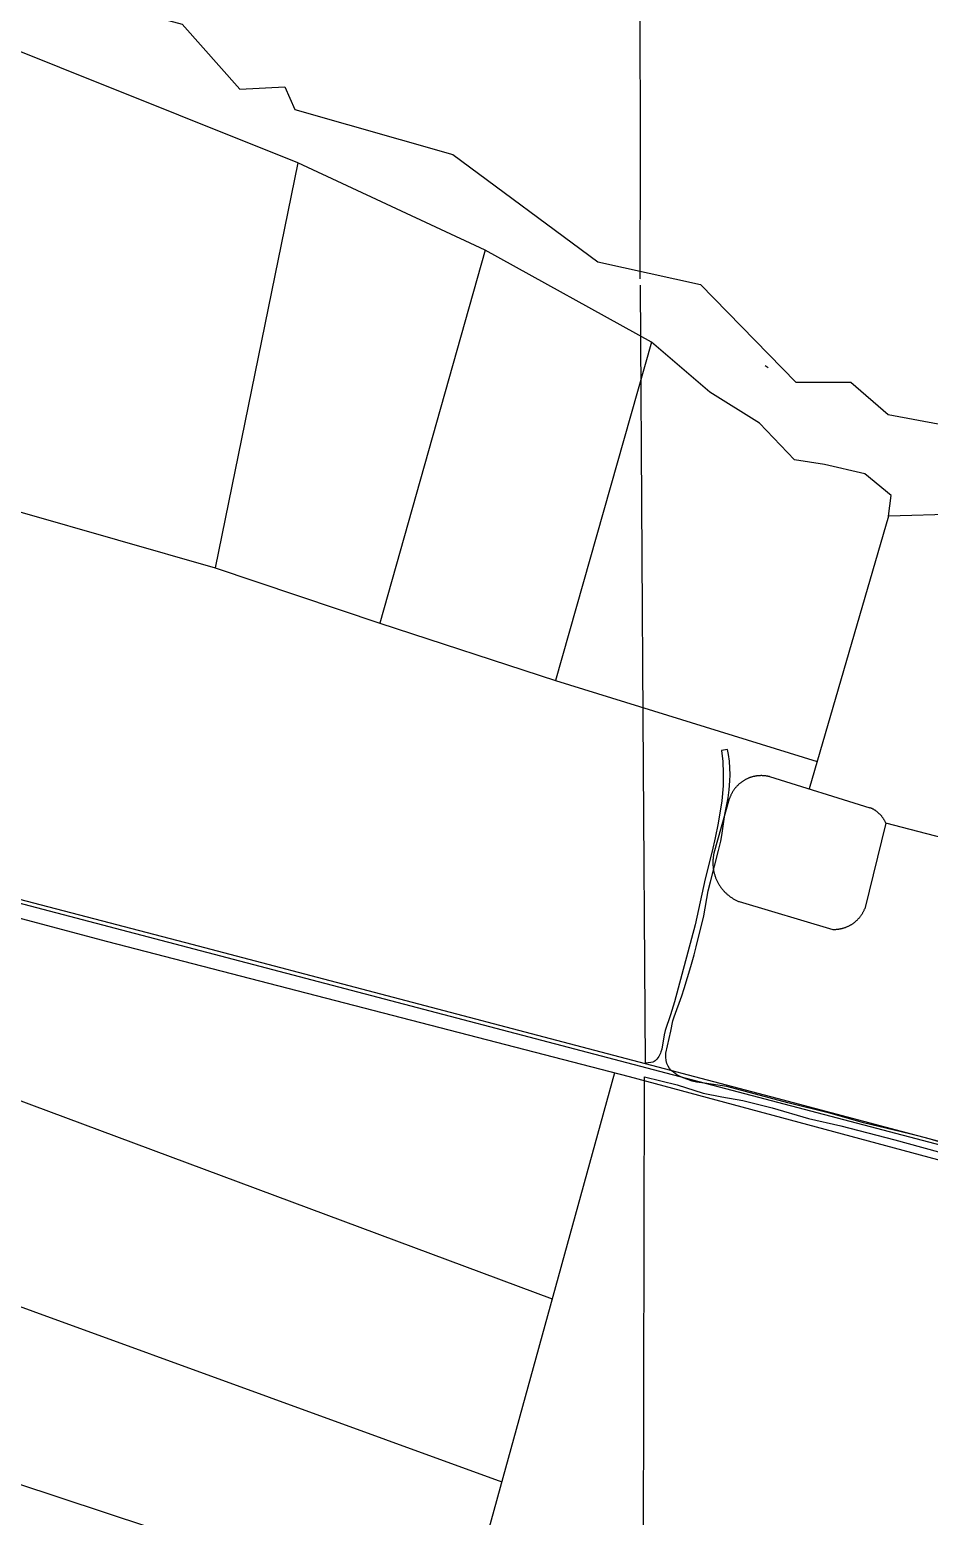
# Model space of a CAD drawing. Header units: metres. Extents: x 2 to 659295185, y -28 to 1124222152.
# Drawn here: x 655167 to 655723, y 1122679 to 1123598 of the extents above; entities that cross this region are included whole.
import ezdxf

# ---------------------------------------------------------------- set-up
doc = ezdxf.new("R2010")
doc.units = ezdxf.units.M
doc.header["$MEASUREMENT"] = 0
doc.layers.add('MANZANA', color=30, linetype='CONTINUOUS')
doc.layers.add('Rio Aragua', color=174, linetype='CONTINUOUS')

msp = doc.modelspace()

# ---------------------------------------------------------------- linework, layer by layer
at = {"layer": 'MANZANA', "linetype": 'Continuous', "lineweight": -2}
for p, q in [((655544.6428, 1123516.3015), (655544.3542, 1123708.7423)), ((655544.5274, 1123443.5785), (655544.6428, 1123516.3015))]:
    msp.add_line(p, q, dxfattribs=at)
at = {"layer": 'MANZANA', "lineweight": -3}
msp.add_line((656566, 1122688), (653627, 1123461), dxfattribs=at)
at = {"layer": 'MANZANA', "lineweight": -2}
for p, q in [((655545.7148, 1123271.9912), (655544.651, 1123439.7671)), ((655546.3662, 1123172.6814), (655545.7148, 1123271.9912)), ((655547.7432, 1122958.675), (655546.3662, 1123172.6814)), ((655598.3892, 1123152.5555), (655594.7775, 1123151.9857)), ((655594.7775, 1123151.9857), (655595.6846, 1123145.1371)), ((655599.1726, 1123149.5762), (655598.3892, 1123152.5555)), ((655599.6261, 1123145.377), (655599.1726, 1123149.5762)), ((655595.6846, 1123145.1371), (655595.8248, 1123138.0585)), ((655600.2115, 1123137.0787), (655599.6261, 1123145.377)), ((655595.8577, 1123130.2001), (655595.0249, 1123120.912)), ((655595.8248, 1123138.0585), (655595.8577, 1123130.2001)), ((655599.5931, 1123127.7906), (655600.0136, 1123133.3195)), ((655600.0136, 1123133.3195), (655600.2115, 1123137.0787)), ((655595.0249, 1123120.912), (655592.782, 1123107.1848)), ((655596.9215, 1123112.5137), (655598.851, 1123122.6916)), ((655598.851, 1123122.6916), (655599.5931, 1123127.7906)), ((655595.0084, 1123099.5663), (655596.9215, 1123112.5137)), ((655592.782, 1123107.1848), (655590.9597, 1123097.9967)), ((655590.9597, 1123097.9967), (655588.9147, 1123089.8083)), ((655592.9717, 1123090.1582), (655594.3652, 1123095.9071)), ((655594.3652, 1123095.9071), (655595.0084, 1123099.5663)), ((655588.9147, 1123089.8083), (655584.7176, 1123072.7518)), ((655587.9005, 1123070.7822), (655592.9717, 1123090.1582)), ((655584.7176, 1123072.7518), (655578.5909, 1123044.3076)), ((655583.8271, 1123049.7465), (655586.6142, 1123065.2433)), ((655586.6142, 1123065.2433), (655587.9005, 1123070.7822)), ((655579.0939, 1123030.5904), (655583.8271, 1123049.7465)), ((655578.5909, 1123044.3076), (655565.6532, 1122996.6873)), ((655577.9065, 1123025.7214), (655579.0939, 1123030.5904)), ((655575.7461, 1123018.4128), (655577.9065, 1123025.7214)), ((655571.6479, 1123004.7856), (655575.7461, 1123018.4128)), ((655570.2379, 1123000.2465), (655571.6479, 1123004.7856)), ((655565.6532, 1122996.6873), (655563.2784, 1122988.4989)), ((655565.4718, 1122987.2892), (655570.2379, 1123000.2465)), ((655563.2784, 1122988.4989), (655559.9224, 1122978.8609)), ((655563.4351, 1122978.541), (655564.7214, 1122984.8497)), ((655564.7214, 1122984.8497), (655565.4718, 1122987.2892)), ((655559.3864, 1122976.3114), (655557.8939, 1122967.4532)), ((655559.9224, 1122978.8609), (655559.3864, 1122976.3114)), ((655560.4253, 1122964.9237), (655563.4351, 1122978.541)), ((655557.0281, 1122964.8038), (655556.0468, 1122962.9141)), ((655557.3496, 1122965.6836), (655557.0281, 1122964.8038)), ((655557.8939, 1122967.4532), (655557.3496, 1122965.6836)), ((655560.3264, 1122962.4942), (655560.4253, 1122964.9237)), ((655551.1323, 1122959.0249), (655547.7432, 1122958.675)), ((655552.4516, 1122959.3649), (655551.1323, 1122959.0249)), ((655553.2102, 1122959.8048), (655552.4516, 1122959.3649)), ((655553.8699, 1122960.1447), (655553.2102, 1122959.8048)), ((655554.744, 1122961.1445), (655553.8699, 1122960.1447)), ((655556.0468, 1122962.9141), (655554.744, 1122961.1445)), ((655560.549, 1122960.2847), (655560.3264, 1122962.4942)), ((655561.0026, 1122958.515), (655560.549, 1122960.2847)), ((655561.7694, 1122956.8554), (655561.0026, 1122958.515)), ((655562.66, 1122955.4257), (655561.7694, 1122956.8554)), ((655563.7567, 1122954.1059), (655562.66, 1122955.4257)), ((655546.4239, 1122507.5368), (655547.1166, 1122950.1567)), ((655547.1166, 1122950.1567), (655567.3024, 1122945.3777)), ((655565.076, 1122953.1161), (655563.7567, 1122954.1059)), ((655567.1622, 1122951.5765), (655565.076, 1122953.1161)), ((655568.9268, 1122950.6966), (655567.1622, 1122951.5765)), ((655571.1202, 1122949.7068), (655568.9268, 1122950.6966)), ((655573.9733, 1122948.6171), (655571.1202, 1122949.7068)), ((655576.6037, 1122947.6273), (655573.9733, 1122948.6171)), ((655579.2424, 1122946.9774), (655576.6037, 1122947.6273)), ((655584.2806, 1122946.3375), (655579.2424, 1122946.9774)), ((655597.9852, 1122944.188), (655584.2806, 1122946.3375)), ((655567.3024, 1122945.3777), (655583.4313, 1122940.1388)), ((655583.4313, 1122940.1388), (655594.9507, 1122937.9792)), ((655594.9507, 1122937.9792), (655607.9956, 1122935.7097)), ((655635.8336, 1122934.18), (655597.9852, 1122944.188)), ((655607.9956, 1122935.7097), (655626.0953, 1122931.0406)), ((655626.0953, 1122931.0406), (655648.5899, 1122924.392)), ((655662.3852, 1122927.6613), (655635.8336, 1122934.18)), ((655682.571, 1122921.8825), (655662.3852, 1122927.6613)), ((655648.5899, 1122924.392), (655668.5531, 1122920.0529)), ((655668.5531, 1122920.0529), (655701.8993, 1122911.2447)), ((655710.8708, 1122915.0439), (655682.571, 1122921.8825)), ((655701.8993, 1122911.2447), (655737.1173, 1122901.5466)), ((655721.7306, 1122912.3244), (655710.8708, 1122915.0439)), ((655780.2101, 1122894.658), (655721.7306, 1122912.3244))]:
    msp.add_line(p, q, dxfattribs=at)
at = {"layer": 'MANZANA'}
for points in [[(655801.004, 1123589.651), (655210.5197, 1123735.6415), (655071.278, 1123749.5657), (655072.8252, 1123690.7747), (655147.0874, 1123631.9838), (655261.5749, 1123601.0412), (655297.1589, 1123560.8159), (655325.0072, 1123562.363), (655331.1958, 1123548.4389), (655428.6649, 1123520.5905), (655518.3984, 1123454.064), (655581.8307, 1123440.1398), (655640.6216, 1123379.8018), (655674.6585, 1123379.8018), (655697.8654, 1123359.6891), (655747.3735, 1123350.4063), (655790.6932, 1123376.7075), (655837.107, 1123356.5948), (655861.3068, 1123367.2744)], [(655333.063, 1123515.3859), (655112.2806, 1123603.6988), (655108.2136, 1123614.157), (655040.2359, 1123334.1119), (655281.9345, 1123264.9721)], [(655333.063, 1123515.3859), (655112.2806, 1123603.6988), (655108.2136, 1123614.157), (655040.2359, 1123334.1119), (655281.9345, 1123264.9721)], [(655448.6833, 1123461.3523), (655333.063, 1123515.3859), (655281.9345, 1123264.9721), (655383.6106, 1123230.6928)], [(655448.6833, 1123461.3523), (655333.063, 1123515.3859), (655281.9345, 1123264.9721), (655383.6106, 1123230.6928)], [(655551.5214, 1123404.4137), (655448.6833, 1123461.3523), (655383.6106, 1123230.6928), (655492.2588, 1123195.2514)], [(655551.5214, 1123404.4137), (655448.6833, 1123461.3523), (655383.6106, 1123230.6928), (655492.2588, 1123195.2514)], [(655697.935, 1123296.9275), (655699.678, 1123309.7096), (655683.4099, 1123323.0728), (655658.4266, 1123328.8828), (655639.8344, 1123331.7879), (655618.3372, 1123354.4471), (655587.5438, 1123373.6203), (655551.5214, 1123404.4137), (655492.2588, 1123195.2514), (655653.8414, 1123145.2666)], [(655697.935, 1123296.9275), (655699.678, 1123309.7096), (655683.4099, 1123323.0728), (655658.4266, 1123328.8828), (655639.8344, 1123331.7879), (655618.3372, 1123354.4471), (655587.5438, 1123373.6203), (655551.5214, 1123404.4137), (655492.2588, 1123195.2514), (655653.8414, 1123145.2666)], [(656082.8865, 1123129.2381), (656044.7958, 1123163.296), (656020.3935, 1123169.1061), (655990.1812, 1123156.324), (655965.1979, 1123163.877), (655953.5778, 1123154.5809), (655931.4996, 1123162.134), (655911.1644, 1123150.5139), (655886.1811, 1123167.9441), (655853.0637, 1123219.6537), (655821.1084, 1123239.4079), (655819.3653, 1123301.5755), (655793.8011, 1123314.9387), (655762.4267, 1123307.9666), (655740.9295, 1123298.0895), (655697.935, 1123296.9275), (655648.9029, 1123128.2805)], [(656082.8865, 1123129.2381), (656044.7958, 1123163.296), (656020.3935, 1123169.1061), (655990.1812, 1123156.324), (655965.1979, 1123163.877), (655953.5778, 1123154.5809), (655931.4996, 1123162.134), (655911.1644, 1123150.5139), (655886.1811, 1123167.9441), (655853.0637, 1123219.6537), (655821.1084, 1123239.4079), (655819.3653, 1123301.5755), (655793.8011, 1123314.9387), (655762.4267, 1123307.9666), (655740.9295, 1123298.0895), (655697.935, 1123296.9275), (655648.9029, 1123128.2805)], [(655624.4377, 1123135.8435), (655624.3788, 1123135.8583), (655624.0276, 1123135.9426), (655623.675, 1123136.0208), (655623.3211, 1123136.0928), (655622.966, 1123136.1586), (655622.6098, 1123136.2182), (655622.2526, 1123136.2716), (655621.8945, 1123136.3187), (655621.5356, 1123136.3596), (655621.1761, 1123136.3942), (655620.8161, 1123136.4226), (655620.4556, 1123136.4446), (655620.0948, 1123136.4604), (655619.7337, 1123136.4698), (655619.3726, 1123136.473), (655619.0114, 1123136.4698), (655618.6504, 1123136.4604), (655618.2896, 1123136.4446), (655617.9291, 1123136.4226), (655617.569, 1123136.3942), (655617.2095, 1123136.3596), (655616.8507, 1123136.3187), (655616.4926, 1123136.2716), (655616.1354, 1123136.2182), (655615.7792, 1123136.1586), (655615.4241, 1123136.0928), (655615.0702, 1123136.0208), (655614.7176, 1123135.9426), (655614.3664, 1123135.8583), (655614.0167, 1123135.7678), (655613.6687, 1123135.6713), (655613.3224, 1123135.5688), (655612.978, 1123135.4601), (655612.6354, 1123135.3455), (655612.295, 1123135.225), (655611.9567, 1123135.0985), (655611.6207, 1123134.9661), (655611.287, 1123134.8279), (655610.9558, 1123134.6839), (655610.6271, 1123134.5341), (655610.3012, 1123134.3787), (655609.9779, 1123134.2175), (655609.6576, 1123134.0507), (655609.3402, 1123133.8784), (655609.0258, 1123133.7006), (655608.7147, 1123133.5173), (655608.4067, 1123133.3285), (655608.1021, 1123133.1345), (655607.8009, 1123132.9352), (655607.5033, 1123132.7306), (655607.2093, 1123132.5209), (655606.9189, 1123132.306), (655606.6324, 1123132.0862), (655606.3498, 1123131.8613), (655606.0711, 1123131.6316), (655605.7964, 1123131.397), (655605.5259, 1123131.1577), (655605.2597, 1123130.9137), (655604.9977, 1123130.6651), (655604.7401, 1123130.412), (655604.4869, 1123130.1544), (655604.2383, 1123129.8924), (655603.9943, 1123129.6261), (655603.755, 1123129.3556), (655603.5205, 1123129.081), (655603.2907, 1123128.8023), (655603.0659, 1123128.5197), (655602.846, 1123128.2331), (655602.6312, 1123127.9428), (655602.4215, 1123127.6488), (655602.2169, 1123127.3511), (655602.0176, 1123127.05), (655601.8235, 1123126.7454), (655601.6348, 1123126.4374), (655601.4515, 1123126.1262), (655601.2737, 1123125.8119), (655601.1013, 1123125.4945), (655600.9346, 1123125.1741), (655600.7734, 1123124.8509), (655600.6179, 1123124.5249), (655600.4682, 1123124.1963), (655600.3241, 1123123.8651), (655600.1859, 1123123.5314), (655600.0536, 1123123.1954), (655599.9271, 1123122.8571), (655599.8065, 1123122.5166), (655599.745, 1123122.3351)], [(655624.4377, 1123135.8435), (655624.3788, 1123135.8583), (655624.0276, 1123135.9426), (655623.675, 1123136.0208), (655623.3211, 1123136.0928), (655622.966, 1123136.1586), (655622.6098, 1123136.2182), (655622.2526, 1123136.2716), (655621.8945, 1123136.3187), (655621.5356, 1123136.3596), (655621.1761, 1123136.3942), (655620.8161, 1123136.4226), (655620.4556, 1123136.4446), (655620.0948, 1123136.4604), (655619.7337, 1123136.4698), (655619.3726, 1123136.473), (655619.0114, 1123136.4698), (655618.6504, 1123136.4604), (655618.2896, 1123136.4446), (655617.9291, 1123136.4226), (655617.569, 1123136.3942), (655617.2095, 1123136.3596), (655616.8507, 1123136.3187), (655616.4926, 1123136.2716), (655616.1354, 1123136.2182), (655615.7792, 1123136.1586), (655615.4241, 1123136.0928), (655615.0702, 1123136.0208), (655614.7176, 1123135.9426), (655614.3664, 1123135.8583), (655614.0167, 1123135.7678), (655613.6687, 1123135.6713), (655613.3224, 1123135.5688), (655612.978, 1123135.4601), (655612.6354, 1123135.3455), (655612.295, 1123135.225), (655611.9567, 1123135.0985), (655611.6207, 1123134.9661), (655611.287, 1123134.8279), (655610.9558, 1123134.6839), (655610.6271, 1123134.5341), (655610.3012, 1123134.3787), (655609.9779, 1123134.2175), (655609.6576, 1123134.0507), (655609.3402, 1123133.8784), (655609.0258, 1123133.7006), (655608.7147, 1123133.5173), (655608.4067, 1123133.3285), (655608.1021, 1123133.1345), (655607.8009, 1123132.9352), (655607.5033, 1123132.7306), (655607.2093, 1123132.5209), (655606.9189, 1123132.306), (655606.6324, 1123132.0862), (655606.3498, 1123131.8613), (655606.0711, 1123131.6316), (655605.7964, 1123131.397), (655605.5259, 1123131.1577), (655605.2597, 1123130.9137), (655604.9977, 1123130.6651), (655604.7401, 1123130.412), (655604.4869, 1123130.1544), (655604.2383, 1123129.8924), (655603.9943, 1123129.6261), (655603.755, 1123129.3556), (655603.5205, 1123129.081), (655603.2907, 1123128.8023), (655603.0659, 1123128.5197), (655602.846, 1123128.2331), (655602.6312, 1123127.9428), (655602.4215, 1123127.6488), (655602.2169, 1123127.3511), (655602.0176, 1123127.05), (655601.8235, 1123126.7454), (655601.6348, 1123126.4374), (655601.4515, 1123126.1262), (655601.2737, 1123125.8119), (655601.1013, 1123125.4945), (655600.9346, 1123125.1741), (655600.7734, 1123124.8509), (655600.6179, 1123124.5249), (655600.4682, 1123124.1963), (655600.3241, 1123123.8651), (655600.1859, 1123123.5314), (655600.0536, 1123123.1954), (655599.9271, 1123122.8571), (655599.8065, 1123122.5166), (655599.745, 1123122.3351)], [(655624.4377, 1123135.8435), (655686.4602, 1123116.6703)], [(655624.4377, 1123135.8435), (655686.4602, 1123116.6703)], [(654927.2005, 1123121.0448), (655267.4121, 1123032.3689), (655629.0163, 1122937.1373), (656003.0421, 1122837.7651), (656111.0403, 1122807.7464), (656275.6255, 1122769.1017), (656439.3695, 1122727.3103)], [(654927.2005, 1123121.0448), (655267.4121, 1123032.3689), (655629.0163, 1122937.1373), (656003.0421, 1122837.7651), (656111.0403, 1122807.7464), (656275.6255, 1122769.1017), (656439.3695, 1122727.3103)], [(655590.1584, 1123088.782), (655599.745, 1123122.3351)], [(655590.1584, 1123088.782), (655599.745, 1123122.3351)], [(655599.745, 1123122.3351), (655599.745, 1123122.3351)], [(655599.745, 1123122.3351), (655599.745, 1123122.3351)], [(655696.3096, 1123107.057), (655696.2663, 1123107.1599), (655696.144, 1123107.4411), (655696.0169, 1123107.7202), (655695.8848, 1123107.9969), (655695.748, 1123108.2714), (655695.6064, 1123108.5433), (655695.4601, 1123108.8128), (655695.3091, 1123109.0797), (655695.1535, 1123109.3439), (655694.9933, 1123109.6054), (655694.8285, 1123109.864), (655694.6593, 1123110.1197), (655694.4856, 1123110.3724), (655694.3075, 1123110.622), (655694.1251, 1123110.8685), (655693.9385, 1123111.1118), (655693.7476, 1123111.3518), (655693.5525, 1123111.5884), (655693.3534, 1123111.8216), (655693.1502, 1123112.0512), (655692.943, 1123112.2773), (655692.732, 1123112.4997), (655692.517, 1123112.7184), (655692.2983, 1123112.9333), (655692.0759, 1123113.1444), (655691.8498, 1123113.3516), (655691.6202, 1123113.5548), (655691.387, 1123113.7539), (655691.1504, 1123113.949), (655690.9104, 1123114.1398), (655690.6671, 1123114.3265), (655690.4206, 1123114.5089), (655690.171, 1123114.687), (655689.9183, 1123114.8607), (655689.6626, 1123115.0299), (655689.404, 1123115.1947), (655689.1425, 1123115.3549), (655688.8783, 1123115.5105), (655688.6114, 1123115.6615), (655688.342, 1123115.8078), (655688.07, 1123115.9494), (655687.7955, 1123116.0862), (655687.5188, 1123116.2182), (655687.2397, 1123116.3454), (655686.9585, 1123116.4677), (655686.6752, 1123116.585), (655686.4602, 1123116.6703)], [(655696.3096, 1123107.057), (655696.2663, 1123107.1599), (655696.144, 1123107.4411), (655696.0169, 1123107.7202), (655695.8848, 1123107.9969), (655695.748, 1123108.2714), (655695.6064, 1123108.5433), (655695.4601, 1123108.8128), (655695.3091, 1123109.0797), (655695.1535, 1123109.3439), (655694.9933, 1123109.6054), (655694.8285, 1123109.864), (655694.6593, 1123110.1197), (655694.4856, 1123110.3724), (655694.3075, 1123110.622), (655694.1251, 1123110.8685), (655693.9385, 1123111.1118), (655693.7476, 1123111.3518), (655693.5525, 1123111.5884), (655693.3534, 1123111.8216), (655693.1502, 1123112.0512), (655692.943, 1123112.2773), (655692.732, 1123112.4997), (655692.517, 1123112.7184), (655692.2983, 1123112.9333), (655692.0759, 1123113.1444), (655691.8498, 1123113.3516), (655691.6202, 1123113.5548), (655691.387, 1123113.7539), (655691.1504, 1123113.949), (655690.9104, 1123114.1398), (655690.6671, 1123114.3265), (655690.4206, 1123114.5089), (655690.171, 1123114.687), (655689.9183, 1123114.8607), (655689.6626, 1123115.0299), (655689.404, 1123115.1947), (655689.1425, 1123115.3549), (655688.8783, 1123115.5105), (655688.6114, 1123115.6615), (655688.342, 1123115.8078), (655688.07, 1123115.9494), (655687.7955, 1123116.0862), (655687.5188, 1123116.2182), (655687.2397, 1123116.3454), (655686.9585, 1123116.4677), (655686.6752, 1123116.585), (655686.4602, 1123116.6703)], [(656711.7588, 1122687.3267), (656681.7401, 1122691.8122), (656623.083, 1122689.0519), (656558.215, 1122678.7006), (656451.942, 1122706.9941), (656232.8402, 1122767.0314), (656063.7695, 1122809.4716), (655876.0666, 1122859.1577), (655537.9252, 1122950.2489), (655215.6558, 1123033.7491), (654927.2005, 1123110.6935)], [(656711.7588, 1122687.3267), (656681.7401, 1122691.8122), (656623.083, 1122689.0519), (656558.215, 1122678.7006), (656451.942, 1122706.9941), (656232.8402, 1122767.0314), (656063.7695, 1122809.4716), (655876.0666, 1122859.1577), (655537.9252, 1122950.2489), (655215.6558, 1123033.7491), (654927.2005, 1123110.6935)], [(656054.9767, 1123013.8034), (655696.3096, 1123107.057), (655683.2617, 1123054.1785)], [(656054.9767, 1123013.8034), (655696.3096, 1123107.057), (655683.2617, 1123054.1785)], [(655590.1584, 1123088.782), (655590.0979, 1123088.5259), (655589.9996, 1123088.0829), (655589.9092, 1123087.6383), (655589.8265, 1123087.1921), (655589.7516, 1123086.7446), (655589.6846, 1123086.2959), (655589.6253, 1123085.846), (655589.574, 1123085.3952), (655589.5305, 1123084.9436), (655589.4949, 1123084.4913), (655589.4672, 1123084.0384), (655589.4474, 1123083.5851), (655589.4355, 1123083.1315), (655589.4316, 1123082.6778), (655589.4355, 1123082.2241), (655589.4474, 1123081.7705), (655589.4672, 1123081.3172), (655589.4949, 1123080.8644), (655589.5305, 1123080.412), (655589.574, 1123079.9604), (655589.6253, 1123079.5096), (655589.6846, 1123079.0597), (655589.7516, 1123078.611), (655589.8265, 1123078.1635), (655589.9092, 1123077.7174), (655589.9996, 1123077.2727), (655590.0979, 1123076.8298), (655590.2038, 1123076.3886), (655590.3174, 1123075.9493), (655590.4386, 1123075.5121), (655590.5675, 1123075.077), (655590.7039, 1123074.6443), (655590.8479, 1123074.214), (655590.9994, 1123073.7863), (655591.1583, 1123073.3613), (655591.3246, 1123072.9392), (655591.4982, 1123072.52), (655591.6791, 1123072.1039), (655591.8673, 1123071.691), (655592.0626, 1123071.2815), (655592.2651, 1123070.8754), (655592.4746, 1123070.473), (655592.6911, 1123070.0742), (655592.9145, 1123069.6793), (655593.1448, 1123069.2884), (655593.3818, 1123068.9015), (655593.6256, 1123068.5188), (655593.8761, 1123068.1405), (655594.1331, 1123067.7666), (655594.3965, 1123067.3972), (655594.6664, 1123067.0324), (655594.9426, 1123066.6725), (655595.2251, 1123066.3174), (655595.5137, 1123065.9673), (655595.8084, 1123065.6223), (655596.109, 1123065.2824), (655596.4155, 1123064.9479), (655596.7279, 1123064.6188), (655597.0459, 1123064.2952), (655597.3695, 1123063.9772), (655597.6986, 1123063.6648), (655598.0332, 1123063.3583), (655598.373, 1123063.0576), (655598.718, 1123062.763), (655599.0681, 1123062.4744), (655599.4232, 1123062.1919), (655599.7832, 1123061.9157), (655600.1479, 1123061.6458), (655600.5173, 1123061.3823), (655600.8912, 1123061.1253), (655601.2696, 1123060.8749), (655601.6522, 1123060.6311), (655602.0391, 1123060.3941), (655602.43, 1123060.1638), (655602.8249, 1123059.9403), (655603.2237, 1123059.7238), (655603.6261, 1123059.5143), (655604.0322, 1123059.3119), (655604.4417, 1123059.1165), (655604.8546, 1123058.9284), (655605.2707, 1123058.7475), (655605.6899, 1123058.5738), (655605.7003, 1123058.5696)], [(655590.1584, 1123088.782), (655590.0979, 1123088.5259), (655589.9996, 1123088.0829), (655589.9092, 1123087.6383), (655589.8265, 1123087.1921), (655589.7516, 1123086.7446), (655589.6846, 1123086.2959), (655589.6253, 1123085.846), (655589.574, 1123085.3952), (655589.5305, 1123084.9436), (655589.4949, 1123084.4913), (655589.4672, 1123084.0384), (655589.4474, 1123083.5851), (655589.4355, 1123083.1315), (655589.4316, 1123082.6778), (655589.4355, 1123082.2241), (655589.4474, 1123081.7705), (655589.4672, 1123081.3172), (655589.4949, 1123080.8644), (655589.5305, 1123080.412), (655589.574, 1123079.9604), (655589.6253, 1123079.5096), (655589.6846, 1123079.0597), (655589.7516, 1123078.611), (655589.8265, 1123078.1635), (655589.9092, 1123077.7174), (655589.9996, 1123077.2727), (655590.0979, 1123076.8298), (655590.2038, 1123076.3886), (655590.3174, 1123075.9493), (655590.4386, 1123075.5121), (655590.5675, 1123075.077), (655590.7039, 1123074.6443), (655590.8479, 1123074.214), (655590.9994, 1123073.7863), (655591.1583, 1123073.3613), (655591.3246, 1123072.9392), (655591.4982, 1123072.52), (655591.6791, 1123072.1039), (655591.8673, 1123071.691), (655592.0626, 1123071.2815), (655592.2651, 1123070.8754), (655592.4746, 1123070.473), (655592.6911, 1123070.0742), (655592.9145, 1123069.6793), (655593.1448, 1123069.2884), (655593.3818, 1123068.9015), (655593.6256, 1123068.5188), (655593.8761, 1123068.1405), (655594.1331, 1123067.7666), (655594.3965, 1123067.3972), (655594.6664, 1123067.0324), (655594.9426, 1123066.6725), (655595.2251, 1123066.3174), (655595.5137, 1123065.9673), (655595.8084, 1123065.6223), (655596.109, 1123065.2824), (655596.4155, 1123064.9479), (655596.7279, 1123064.6188), (655597.0459, 1123064.2952), (655597.3695, 1123063.9772), (655597.6986, 1123063.6648), (655598.0332, 1123063.3583), (655598.373, 1123063.0576), (655598.718, 1123062.763), (655599.0681, 1123062.4744), (655599.4232, 1123062.1919), (655599.7832, 1123061.9157), (655600.1479, 1123061.6458), (655600.5173, 1123061.3823), (655600.8912, 1123061.1253), (655601.2696, 1123060.8749), (655601.6522, 1123060.6311), (655602.0391, 1123060.3941), (655602.43, 1123060.1638), (655602.8249, 1123059.9403), (655603.2237, 1123059.7238), (655603.6261, 1123059.5143), (655604.0322, 1123059.3119), (655604.4417, 1123059.1165), (655604.8546, 1123058.9284), (655605.2707, 1123058.7475), (655605.6899, 1123058.5738), (655605.7003, 1123058.5696)], [(655605.7003, 1123058.5696), (655663.6557, 1123041.43)], [(655605.7003, 1123058.5696), (655663.6557, 1123041.43)], [(655663.6557, 1123041.43), (655664.0019, 1123041.421), (655664.3577, 1123041.4179), (655664.7134, 1123041.421), (655665.069, 1123041.4303), (655665.4244, 1123041.4458), (655665.7795, 1123041.4675), (655666.1341, 1123041.4954), (655666.4883, 1123041.5295), (655666.8417, 1123041.5698), (655667.1944, 1123041.6162), (655667.5462, 1123041.6688), (655667.8971, 1123041.7275), (655668.2469, 1123041.7924), (655668.5955, 1123041.8633), (655668.9428, 1123041.9403), (655669.2887, 1123042.0233), (655669.6331, 1123042.1124), (655669.9759, 1123042.2075), (655670.317, 1123042.3085), (655670.6563, 1123042.4155), (655670.9937, 1123042.5283), (655671.329, 1123042.6471), (655671.6622, 1123042.7717), (655671.9932, 1123042.9021), (655672.3219, 1123043.0382), (655672.6481, 1123043.18), (655672.9718, 1123043.3276), (655673.2929, 1123043.4807), (655673.6113, 1123043.6395), (655673.9268, 1123043.8037), (655674.2394, 1123043.9735), (655674.5491, 1123044.1486), (655674.8556, 1123044.3292), (655675.1589, 1123044.5151), (655675.4589, 1123044.7062), (655675.7556, 1123044.9026), (655676.0487, 1123045.104), (655676.3384, 1123045.3106), (655676.6243, 1123045.5222), (655676.9066, 1123045.7388), (655677.185, 1123045.9602), (655677.4595, 1123046.1865), (655677.73, 1123046.4176), (655677.9964, 1123046.6533), (655678.2587, 1123046.8936), (655678.5167, 1123047.1385), (655678.7705, 1123047.3878), (655679.0198, 1123047.6416), (655679.2647, 1123047.8996), (655679.505, 1123048.1619), (655679.7407, 1123048.4283), (655679.9718, 1123048.6988), (655680.1981, 1123048.9733), (655680.4195, 1123049.2517), (655680.6361, 1123049.534), (655680.8477, 1123049.8199), (655681.0543, 1123050.1096), (655681.2558, 1123050.4027), (655681.4521, 1123050.6994), (655681.6432, 1123050.9994), (655681.8291, 1123051.3027), (655682.0097, 1123051.6092), (655682.1848, 1123051.9189), (655682.3546, 1123052.2315), (655682.5189, 1123052.5471), (655682.6776, 1123052.8654), (655682.8307, 1123053.1865), (655682.9783, 1123053.5102), (655683.1201, 1123053.8365), (655683.2562, 1123054.1651), (655683.2617, 1123054.1785)], [(655663.6557, 1123041.43), (655664.0019, 1123041.421), (655664.3577, 1123041.4179), (655664.7134, 1123041.421), (655665.069, 1123041.4303), (655665.4244, 1123041.4458), (655665.7795, 1123041.4675), (655666.1341, 1123041.4954), (655666.4883, 1123041.5295), (655666.8417, 1123041.5698), (655667.1944, 1123041.6162), (655667.5462, 1123041.6688), (655667.8971, 1123041.7275), (655668.2469, 1123041.7924), (655668.5955, 1123041.8633), (655668.9428, 1123041.9403), (655669.2887, 1123042.0233), (655669.6331, 1123042.1124), (655669.9759, 1123042.2075), (655670.317, 1123042.3085), (655670.6563, 1123042.4155), (655670.9937, 1123042.5283), (655671.329, 1123042.6471), (655671.6622, 1123042.7717), (655671.9932, 1123042.9021), (655672.3219, 1123043.0382), (655672.6481, 1123043.18), (655672.9718, 1123043.3276), (655673.2929, 1123043.4807), (655673.6113, 1123043.6395), (655673.9268, 1123043.8037), (655674.2394, 1123043.9735), (655674.5491, 1123044.1486), (655674.8556, 1123044.3292), (655675.1589, 1123044.5151), (655675.4589, 1123044.7062), (655675.7556, 1123044.9026), (655676.0487, 1123045.104), (655676.3384, 1123045.3106), (655676.6243, 1123045.5222), (655676.9066, 1123045.7388), (655677.185, 1123045.9602), (655677.4595, 1123046.1865), (655677.73, 1123046.4176), (655677.9964, 1123046.6533), (655678.2587, 1123046.8936), (655678.5167, 1123047.1385), (655678.7705, 1123047.3878), (655679.0198, 1123047.6416), (655679.2647, 1123047.8996), (655679.505, 1123048.1619), (655679.7407, 1123048.4283), (655679.9718, 1123048.6988), (655680.1981, 1123048.9733), (655680.4195, 1123049.2517), (655680.6361, 1123049.534), (655680.8477, 1123049.8199), (655681.0543, 1123050.1096), (655681.2558, 1123050.4027), (655681.4521, 1123050.6994), (655681.6432, 1123050.9994), (655681.8291, 1123051.3027), (655682.0097, 1123051.6092), (655682.1848, 1123051.9189), (655682.3546, 1123052.2315), (655682.5189, 1123052.5471), (655682.6776, 1123052.8654), (655682.8307, 1123053.1865), (655682.9783, 1123053.5102), (655683.1201, 1123053.8365), (655683.2562, 1123054.1651), (655683.2617, 1123054.1785)], [(655663.6557, 1123041.43), (655663.6557, 1123041.43)], [(655663.6557, 1123041.43), (655663.6557, 1123041.43)], [(655059.9758, 1122973.4184), (655490.1843, 1122812.9738)], [(655059.9758, 1122973.4184), (655490.1843, 1122812.9738)], [(655528.6513, 1122952.6517), (655383.5451, 1122425.7554)], [(655528.6513, 1122952.6517), (655383.5451, 1122425.7554)], [(655025.3259, 1122857.7488), (655459.0553, 1122699.941)], [(655025.3259, 1122857.7488), (655459.0553, 1122699.941)], [(654993.4016, 1122753.9384), (655433.7946, 1122608.2167)], [(654993.4016, 1122753.9384), (655433.7946, 1122608.2167)]]:
    msp.add_lwpolyline(points, dxfattribs=at)
at = {"layer": 'Rio Aragua', "lineweight": -2}
msp.add_line((655621.7909, 1123390.1172), (655623.6545, 1123388.9074), dxfattribs=at)

doc.saveas('drawing.dxf')
